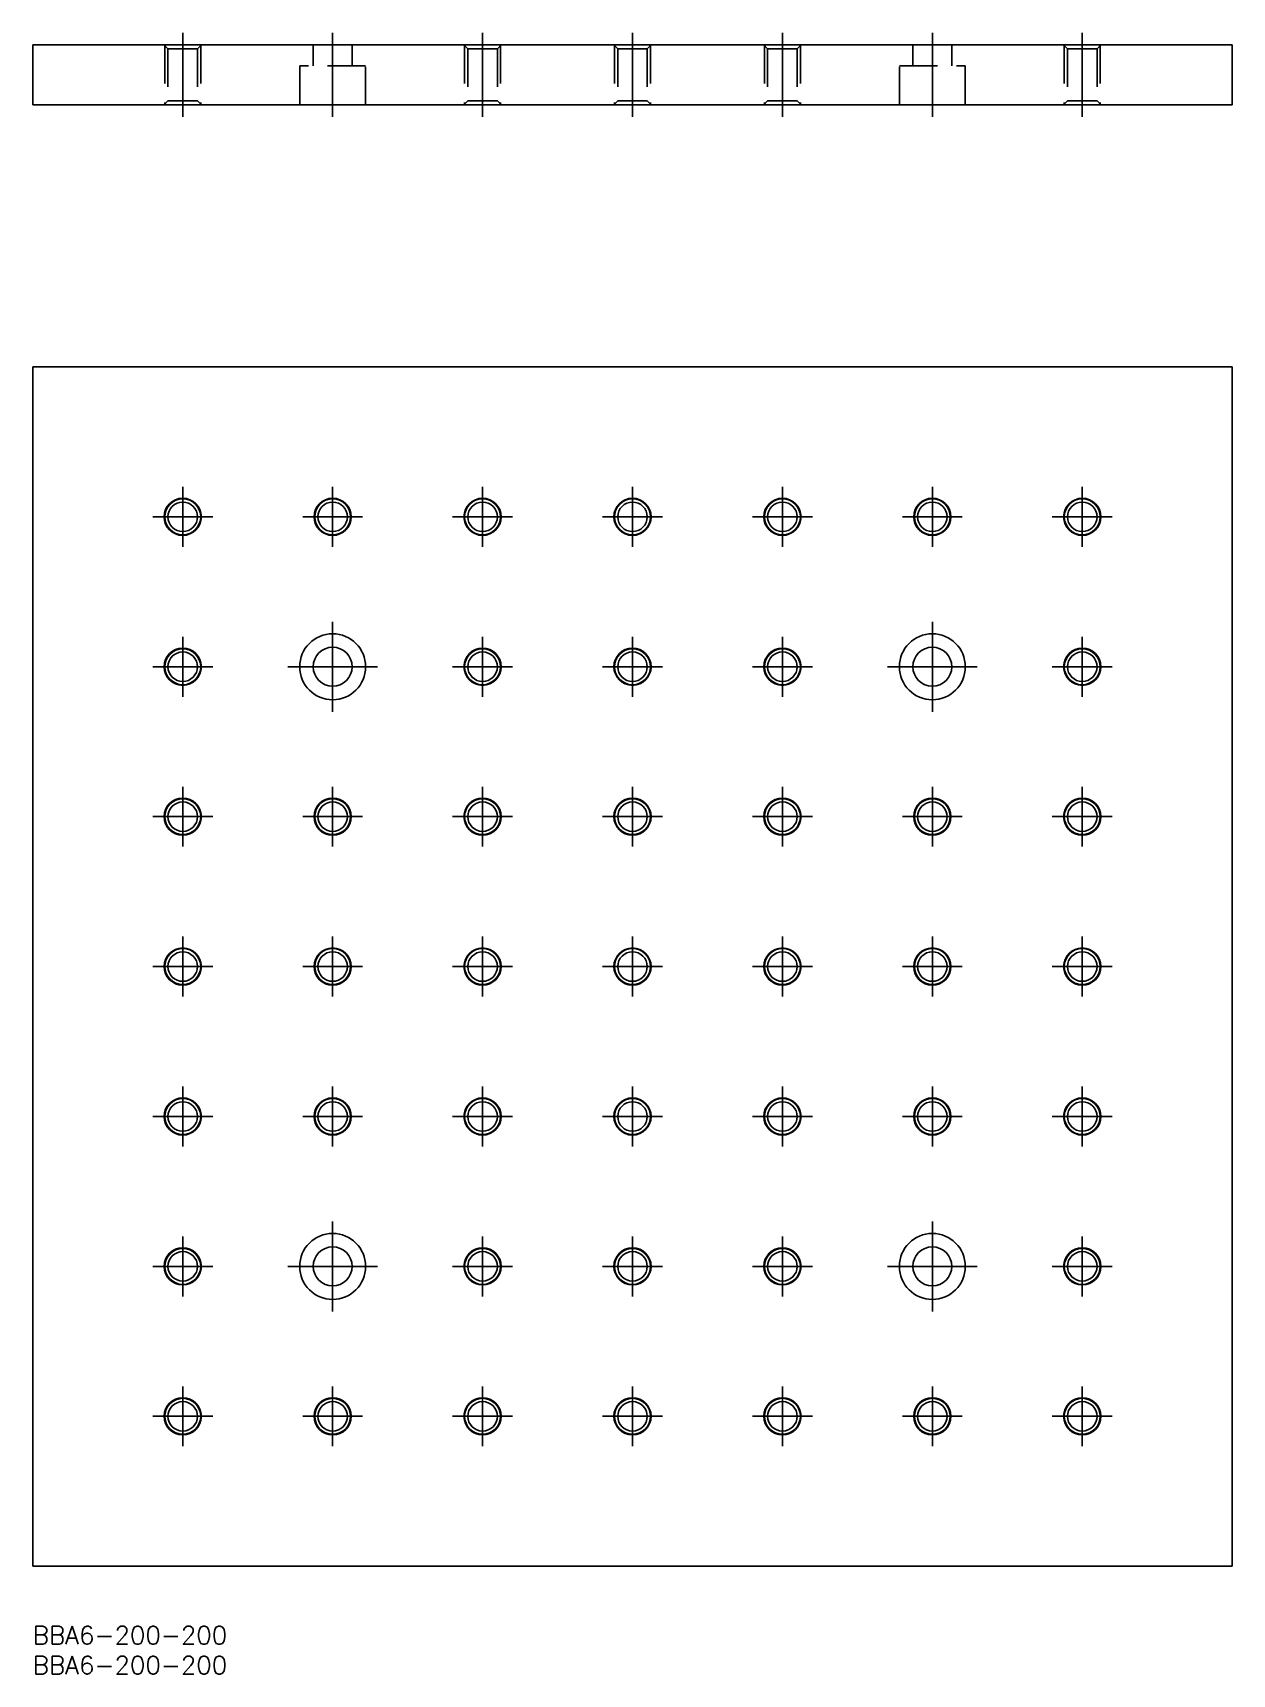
# Model space of a CAD drawing. Extents: x 0 to 200, y -8 to 266.
import ezdxf

# ---------------------------------------------------------------- set-up
doc = ezdxf.new("R2010")
doc.units = 0
doc.header["$LTSCALE"] = 0.5
doc.linetypes.add('CENTER', pattern=[50.8, 31.75, -6.35, 6.35, -6.35])
doc.linetypes.add('DASHED', pattern=[19.05, 12.7, -6.35])
for name, color, linetype in [('MSM_CENTER', 1, 'CENTER'), ('MSM_CONTINUOUS', 7, 'CONTINUOUS'), ('MSM_DASHED', 4, 'DASHED'), ('MSM_NARROW', 5, 'CONTINUOUS'), ('MSM_PART_NUMBER', 7, 'CONTINUOUS')]:
    doc.layers.add(name, color=color, linetype=linetype)
doc.styles.get("Standard").update_dxf_attribs({"font": 'txt.shx', "height": 3, "bigfont": 'bigfont.shx'})

# ---------------------------------------------------------------- blocks, each defined once
blk = doc.blocks.new('*U9')
at = {"layer": 'MSM_PART_NUMBER'}
blk.add_text('BBA6-200-200', height=3, dxfattribs=at).set_placement((0, -3))
blk = doc.blocks.new('*U10')
at = {"layer": 'MSM_PART_NUMBER'}
blk.add_text('BBA6-200-200', height=3, dxfattribs=at).set_placement((0, -8))

msp = doc.modelspace()

# ---------------------------------------------------------------- linework, layer by layer
at = {"layer": 'MSM_CENTER'}
for p, q in [((25, 265.71), (25, 251.71)), ((50, 265.71), (50, 251.71)), ((75, 265.71), (75, 251.71)), ((100, 265.71), (100, 251.71)), ((125, 265.71), (125, 251.71)), ((150, 265.71), (150, 251.71)), ((175, 265.71), (175, 251.71)), ((25, 190), (25, 180)), ((50, 190), (50, 180)), ((75, 190), (75, 180)), ((100, 190), (100, 180)), ((125, 190), (125, 180)), ((150, 190), (150, 180)), ((175, 190), (175, 180)), ((30, 185), (20, 185)), ((55, 185), (45, 185)), ((70, 185), (80, 185)), ((95, 185), (105, 185)), ((120, 185), (130, 185)), ((155, 185), (145, 185)), ((180, 185), (170, 185)), ((50, 167.5), (50, 152.5)), ((150, 167.5), (150, 152.5)), ((25, 165), (25, 155)), ((75, 165), (75, 155)), ((100, 155), (100, 165)), ((125, 165), (125, 155)), ((175, 165), (175, 155)), ((30, 160), (20, 160)), ((57.5, 160), (42.5, 160)), ((70, 160), (80, 160)), ((95, 160), (105, 160)), ((120, 160), (130, 160)), ((157.5, 160), (142.5, 160)), ((180, 160), (170, 160)), ((25, 140), (25, 130)), ((50, 140), (50, 130)), ((75, 140), (75, 130)), ((100, 140), (100, 130)), ((125, 140), (125, 130)), ((150, 140), (150, 130)), ((175, 140), (175, 130)), ((30, 135), (20, 135)), ((55, 135), (45, 135)), ((70, 135), (80, 135)), ((95, 135), (105, 135)), ((120, 135), (130, 135)), ((155, 135), (145, 135)), ((180, 135), (170, 135)), ((25, 115), (25, 105)), ((50, 115), (50, 105)), ((75, 115), (75, 105)), ((100, 115), (100, 105)), ((125, 115), (125, 105)), ((150, 115), (150, 105)), ((175, 115), (175, 105)), ((30, 110), (20, 110)), ((55, 110), (45, 110)), ((70, 110), (80, 110)), ((95, 110), (105, 110)), ((120, 110), (130, 110)), ((155, 110), (145, 110)), ((180, 110), (170, 110)), ((25, 90), (25, 80)), ((50, 90), (50, 80)), ((75, 90), (75, 80)), ((100, 90), (100, 80)), ((125, 90), (125, 80)), ((150, 90), (150, 80)), ((175, 90), (175, 80)), ((30, 85), (20, 85)), ((55, 85), (45, 85)), ((70, 85), (80, 85)), ((95, 85), (105, 85)), ((120, 85), (130, 85)), ((155, 85), (145, 85)), ((180, 85), (170, 85)), ((50, 67.5), (50, 52.5)), ((150, 67.5), (150, 52.5)), ((25, 65), (25, 55)), ((75, 65), (75, 55)), ((100, 55), (100, 65)), ((125, 65), (125, 55)), ((175, 65), (175, 55)), ((30, 60), (20, 60)), ((57.5, 60), (42.5, 60)), ((70, 60), (80, 60)), ((95, 60), (105, 60)), ((120, 60), (130, 60)), ((157.5, 60), (142.5, 60)), ((180, 60), (170, 60)), ((25, 40), (25, 30)), ((50, 40), (50, 30)), ((75, 40), (75, 30)), ((100, 40), (100, 30)), ((125, 40), (125, 30)), ((150, 40), (150, 30)), ((175, 40), (175, 30)), ((30, 35), (20, 35)), ((55, 35), (45, 35)), ((70, 35), (80, 35)), ((95, 35), (105, 35)), ((120, 35), (130, 35)), ((155, 35), (145, 35)), ((180, 35), (170, 35))]:
    msp.add_line(p, q, dxfattribs=at)
at = {"layer": 'MSM_CONTINUOUS'}
for p, q in [((0, 253.71), (0, 263.71)), ((200, 263.71), (0, 263.71)), ((200, 263.71), (200, 253.71)), ((200, 253.71), (0, 253.71)), ((0, 210), (200, 210)), ((0, 10), (0, 210)), ((200, 210), (200, 10)), ((200, 10), (0, 10))]:
    msp.add_line(p, q, dxfattribs=at)
for centre, radius in [((25, 185), 3.1), ((25, 185), 2.46), ((50, 185), 3.1), ((50, 185), 2.46), ((75, 185), 3.1), ((75, 185), 2.46), ((100, 185), 3.1), ((100, 185), 2.46), ((125, 185), 3.1), ((125, 185), 2.46), ((150, 185), 3.1), ((150, 185), 2.46), ((175, 185), 3.1), ((175, 185), 2.46), ((50, 160), 5.5), ((150, 160), 5.5), ((25, 160), 3.1), ((25, 160), 2.46), ((50, 160), 3.25), ((75, 160), 3.1), ((75, 160), 2.46), ((100, 160), 3.1), ((100, 160), 2.46), ((125, 160), 3.1), ((125, 160), 2.46), ((150, 160), 3.25), ((175, 160), 3.1), ((175, 160), 2.46), ((25, 135), 3.1), ((25, 135), 2.46), ((50, 135), 3.1), ((50, 135), 2.46), ((75, 135), 3.1), ((75, 135), 2.46), ((100, 135), 3.1), ((100, 135), 2.46), ((125, 135), 3.1), ((125, 135), 2.46), ((150, 135), 3.1), ((150, 135), 2.46), ((175, 135), 3.1), ((175, 135), 2.46), ((25, 110), 3.1), ((25, 110), 2.46), ((50, 110), 3.1), ((50, 110), 2.46), ((75, 110), 3.1), ((75, 110), 2.46), ((100, 110), 3.1), ((100, 110), 2.46), ((125, 110), 3.1), ((125, 110), 2.46), ((150, 110), 3.1), ((150, 110), 2.46), ((175, 110), 3.1), ((175, 110), 2.46), ((25, 85), 3.1), ((50, 85), 3.1), ((75, 85), 3.1), ((100, 85), 3.1), ((125, 85), 3.1), ((150, 85), 3.1), ((175, 85), 3.1), ((25, 85), 2.46), ((50, 85), 2.46), ((75, 85), 2.46), ((100, 85), 2.46), ((125, 85), 2.46), ((150, 85), 2.46), ((175, 85), 2.46), ((25, 60), 3.1), ((50, 60), 5.5), ((50, 60), 3.25), ((75, 60), 3.1), ((100, 60), 3.1), ((125, 60), 3.1), ((150, 60), 5.5), ((150, 60), 3.25), ((175, 60), 3.1), ((25, 60), 2.46), ((75, 60), 2.46), ((100, 60), 2.46), ((125, 60), 2.46), ((175, 60), 2.46), ((25, 35), 3.1), ((25, 35), 2.46), ((50, 35), 3.1), ((50, 35), 2.46), ((75, 35), 3.1), ((75, 35), 2.46), ((100, 35), 3.1), ((100, 35), 2.46), ((125, 35), 3.1), ((125, 35), 2.46), ((150, 35), 3.1), ((150, 35), 2.46), ((175, 35), 3.1), ((175, 35), 2.46)]:
    msp.add_circle(centre, radius, dxfattribs=at)
at = {"layer": 'MSM_DASHED'}
for p, q in [((21.9, 263.71), (22.54, 263.07)), ((22, 263.61), (22, 253.81)), ((22.54, 263.07), (22.54, 254.35)), ((27.46, 263.07), (22.54, 263.07)), ((28.1, 263.71), (27.46, 263.07)), ((27.46, 263.07), (27.46, 254.35)), ((28, 263.61), (28, 253.81)), ((46.75, 260.21), (46.75, 263.71)), ((53.25, 260.21), (53.25, 263.71)), ((71.9, 263.71), (72.54, 263.07)), ((72, 263.61), (72, 253.81)), ((72.54, 263.07), (72.54, 254.35)), ((72.54, 263.07), (77.46, 263.07)), ((78.1, 263.71), (77.46, 263.07)), ((77.46, 263.07), (77.46, 254.35)), ((78, 263.61), (78, 253.81)), ((96.9, 263.71), (97.54, 263.07)), ((97, 263.61), (97, 253.81)), ((97.54, 263.07), (97.54, 254.35)), ((97.54, 263.07), (102.46, 263.07)), ((103.1, 263.71), (102.46, 263.07)), ((102.46, 263.07), (102.46, 254.35)), ((103, 263.61), (103, 253.81)), ((121.9, 263.71), (122.54, 263.07)), ((122, 263.61), (122, 253.81)), ((122.54, 263.07), (122.54, 254.35)), ((127.46, 263.07), (122.54, 263.07)), ((128.1, 263.71), (127.46, 263.07)), ((127.46, 263.07), (127.46, 254.35)), ((128, 263.61), (128, 253.81)), ((146.75, 260.21), (146.75, 263.71)), ((153.25, 260.21), (153.25, 263.71)), ((171.9, 263.71), (172.54, 263.07)), ((172, 263.61), (172, 253.81)), ((172.54, 263.07), (172.54, 254.35)), ((172.54, 263.07), (177.46, 263.07)), ((178.1, 263.71), (177.46, 263.07)), ((177.46, 263.07), (177.46, 254.35)), ((178, 263.61), (178, 253.81)), ((44.5, 260.21), (44.5, 253.71)), ((55.5, 260.21), (44.5, 260.21)), ((55.5, 253.71), (55.5, 260.21)), ((144.5, 253.71), (144.5, 260.21)), ((144.5, 260.21), (155.5, 260.21)), ((155.5, 260.21), (155.5, 253.71)), ((21.9, 253.71), (22.54, 254.35)), ((27.46, 254.35), (22.54, 254.35)), ((28.1, 253.71), (27.46, 254.35)), ((71.9, 253.71), (72.54, 254.35)), ((72.54, 254.35), (77.46, 254.35)), ((78.1, 253.71), (77.46, 254.35)), ((96.9, 253.71), (97.54, 254.35)), ((97.54, 254.35), (102.46, 254.35)), ((103.1, 253.71), (102.46, 254.35)), ((121.9, 253.71), (122.54, 254.35)), ((127.46, 254.35), (122.54, 254.35)), ((128.1, 253.71), (127.46, 254.35)), ((171.9, 253.71), (172.54, 254.35)), ((172.54, 254.35), (177.46, 254.35)), ((178.1, 253.71), (177.46, 254.35))]:
    msp.add_line(p, q, dxfattribs=at)
at = {"layer": 'MSM_NARROW'}
for centre in [(25, 185), (50, 185), (75, 185), (100, 185), (125, 185), (150, 185), (175, 185), (25, 160), (75, 160), (100, 160), (125, 160), (175, 160), (25, 135), (50, 135), (75, 135), (100, 135), (125, 135), (150, 135), (175, 135), (25, 110), (50, 110), (75, 110), (100, 110), (125, 110), (150, 110), (175, 110), (25, 85), (50, 85), (75, 85), (100, 85), (125, 85), (150, 85), (175, 85), (25, 60), (75, 60), (100, 60), (125, 60), (175, 60), (25, 35), (50, 35), (75, 35), (100, 35), (125, 35), (150, 35), (175, 35)]:
    msp.add_circle(centre, 3, dxfattribs=at)

# ---------------------------------------------------------------- block references
at = {"layer": 'MSM_CONTINUOUS'}
for name in ['*U9', '*U10']:
    msp.add_blockref(name, (0, 0), dxfattribs=at)

doc.saveas('drawing.dxf')
